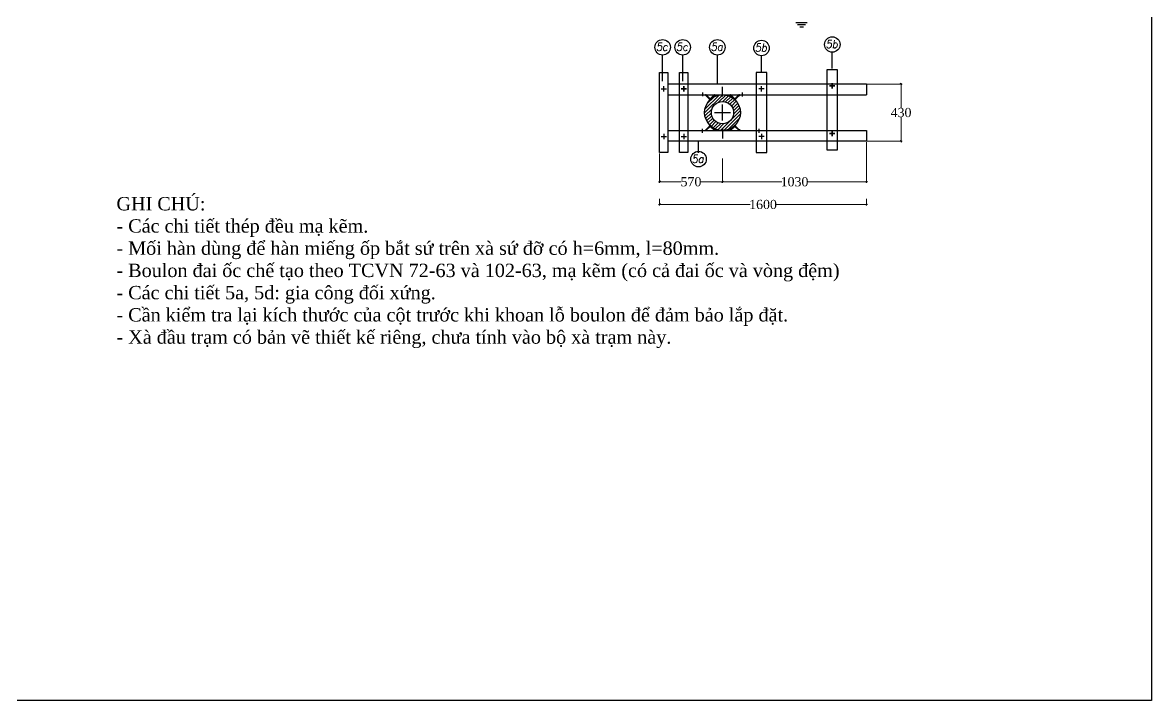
# Model space of a CAD drawing. Header units: inches. Extents: x -246336 to 136055, y -106871 to 69513.
# Drawn here: x -127173 to -116599, y -69483 to -63127 of the extents above; entities that cross this region are included whole.
import ezdxf

# ---------------------------------------------------------------- set-up
doc = ezdxf.new("R2010")
doc.units = ezdxf.units.IN
doc.header["$MEASUREMENT"] = 0
doc.layers.add('D-XA', color=7, linetype='Continuous')
doc.layers.add('XA-TT1', color=7, linetype='Continuous')
doc.styles.add('COM2', font='complex.shx', dxfattribs={"width": 0.9, "oblique": 10, "height": 2})
doc.styles.get("Standard").update_dxf_attribs({"font": 'VNTIME_0.TTF', "height": 86})
doc.styles.add('VIET25', font='VNTIME_0.TTF', dxfattribs={"height": 2.5})
doc.dimstyles.get("Standard").update_dxf_attribs({"dimtxt": 0.18, "dimasz": 15, "dimexe": 10, "dimexo": 10, "dimgap": 0.09, "dimtad": 0, "dimtih": 1, "dimtoh": 1, "dimdec": 0, "dimzin": 0, "dimdsep": 32, "dimtxsty": 'Standard', "dimblk": 'OBLIQUE', "dimcen": 15, "dimdle": 10, "dimclrd": 3, "dimclre": 3, "dimclrt": 3, "dimadec": 0, "dimazin": 0, "dimtfac": 1, "dimtdec": 0, "dimtofl": 0, "dimtmove": 0, "dimatfit": 3, "dimldrblk": 'OPEN30', "dimfxl": 1, "dimtolj": 1, "dimtzin": 0, "dimlwd": 0, "dimlwe": 0, "dimarcsym": 0})

# ---------------------------------------------------------------- blocks, each defined once
blk = doc.blocks.new('_OBLIQUE')
at = {"color": 0, "linetype": 'ByBlock'}
blk.add_line((-0.5, -0.5), (0.5, 0.5), dxfattribs=at)
blk = doc.blocks.new('*D155')
at = {"color": 3, "lineweight": 0}
for p, q in [((-121206, -64780), (-121206, -64843)), ((-119268, -64780), (-119268, -64843)), ((-121216, -64833), (-120356, -64833)), ((-119258, -64833), (-120118, -64833))]:
    blk.add_line(p, q, dxfattribs=at)
at = {"layer": 'Defpoints', "color": 0}
for p in [(-121206, -64770), (-119268, -64770), (-121206, -64833)]:
    blk.add_point(p, dxfattribs=at)
at = {"color": 3, "lineweight": 0, "xscale": 15, "yscale": 15, "zscale": 15, "rotation": 180}
blk.add_blockref('_OBLIQUE', (-121206, -64833), dxfattribs=at)
at = {"color": 3, "lineweight": 0, "xscale": 15, "yscale": 15, "zscale": 15}
blk.add_blockref('_OBLIQUE', (-119268, -64833), dxfattribs=at)
at = {"color": 3, "insert": (-120237, -64833), "char_height": 86, "attachment_point": 5}
blk.add_mtext('\\A1;1600', dxfattribs=at)
blk = doc.blocks.new('_Open30')
at = {"color": 0, "linetype": 'ByBlock', "lineweight": -2}
for p, q in [((-1, 0.27), (0, 0)), ((0, 0), (-1, -0.27)), ((0, 0), (-1, 0))]:
    blk.add_line(p, q, dxfattribs=at)
blk = doc.blocks.new('*D156')
at = {"color": 3, "lineweight": 0}
for p, q in [((-119268, -64249), (-119268, -64630)), ((-120617, -64402), (-120617, -64630)), ((-120627, -64620), (-120061, -64620)), ((-119258, -64620), (-119823, -64620))]:
    blk.add_line(p, q, dxfattribs=at)
at = {"layer": 'Defpoints', "color": 0}
for p in [(-119268, -64239), (-120617, -64392), (-119268, -64620)]:
    blk.add_point(p, dxfattribs=at)
at = {"color": 3, "lineweight": 0, "xscale": 15, "yscale": 15, "zscale": 15, "rotation": 180}
blk.add_blockref('_OBLIQUE', (-120617, -64620), dxfattribs=at)
at = {"color": 3, "lineweight": 0, "xscale": 15, "yscale": 15, "zscale": 15}
blk.add_blockref('_OBLIQUE', (-119268, -64620), dxfattribs=at)
at = {"color": 3, "insert": (-119942, -64620), "char_height": 86, "attachment_point": 5}
blk.add_mtext('\\A1;1030', dxfattribs=at)
blk = doc.blocks.new('*D157')
at = {"color": 3, "lineweight": 0}
for p, q in [((-121206, -64356), (-121206, -64630)), ((-120617, -64402), (-120617, -64630)), ((-121216, -64620), (-121004, -64620)), ((-120607, -64620), (-120820, -64620))]:
    blk.add_line(p, q, dxfattribs=at)
at = {"layer": 'Defpoints', "color": 0}
for p in [(-121206, -64346), (-120617, -64392), (-120617, -64620)]:
    blk.add_point(p, dxfattribs=at)
at = {"color": 3, "lineweight": 0, "xscale": 15, "yscale": 15, "zscale": 15, "rotation": 180}
blk.add_blockref('_OBLIQUE', (-121206, -64620), dxfattribs=at)
at = {"color": 3, "lineweight": 0, "xscale": 15, "yscale": 15, "zscale": 15}
blk.add_blockref('_OBLIQUE', (-120617, -64620), dxfattribs=at)
at = {"color": 3, "insert": (-120912, -64620), "char_height": 86, "attachment_point": 5}
blk.add_mtext('\\A1;570', dxfattribs=at)
blk = doc.blocks.new('*D205')
at = {"color": 3, "lineweight": 0}
for p, q in [((-119274, -63704), (-118934, -63704)), ((-118944, -63694), (-118944, -63927)), ((-118944, -64249), (-118944, -64015)), ((-119274, -64239), (-118934, -64239))]:
    blk.add_line(p, q, dxfattribs=at)
at = {"layer": 'Defpoints', "color": 0}
for p in [(-119284, -63704), (-119284, -64239), (-118944, -64239)]:
    blk.add_point(p, dxfattribs=at)
at = {"color": 3, "lineweight": 0, "xscale": 15, "yscale": 15, "zscale": 15}
for p, rotation in [((-118944, -63704), 90), ((-118944, -64239), 270)]:
    blk.add_blockref('_OBLIQUE', p, dxfattribs=dict(at, rotation=rotation))
at = {"color": 3, "insert": (-118944, -63971), "char_height": 86, "attachment_point": 5}
blk.add_mtext('\\A1;430', dxfattribs=at)
blk = doc.blocks.new('*X154')
at = {"color": 0}
for p, q in [((46.67, 78.31), (46.77, 78.41)), ((46.72, 78.19), (46.95, 78.41)), ((46.8, 78.09), (47.12, 78.41)), ((46.91, 78.02), (47.08, 78.19)), ((47.04, 77.98), (47.16, 78.1)), ((47.24, 78), (47.25, 78.01)), ((52.43, 78.41), (52.43, 78.41)), ((52.52, 77.98), (52.96, 78.41)), ((52.55, 78.36), (52.6, 78.41)), ((52.64, 78.28), (52.78, 78.41)), ((52.71, 77.99), (53.02, 78.3))]:
    blk.add_line(p, q, dxfattribs=at)

msp = doc.modelspace()

# ---------------------------------------------------------------- hatches: boundary and pattern name
at = {"layer": 'XA-TT1', "linetype": 'Continuous'}
h = msp.add_hatch(dxfattribs=at)
h.set_pattern_fill('ANSI31', scale=177.76, angle=720, style=0)
h.set_pattern_definition([(45, (-137682.52, -69779.168), (-15.711913, 15.711913), [])])
h.paths.add_polyline_path([(-120501.593, -64093.072), (-120500.44, -64091.919), (-120500.414, -64091.945, 0.203622465), (-120449.19, -63971.38, 0.203622465), (-120500.414, -63850.814), (-120500.44, -63850.841), (-120501.593, -63849.688, 0.397994045), (-120731.787, -63849.688), (-120732.94, -63850.841), (-120732.967, -63850.814, 0.203622465), (-120784.19, -63971.38, 0.203622465), (-120732.967, -64091.945), (-120732.94, -64091.919), (-120731.787, -64093.072, 0.397994045)])
h.paths.add_polyline_path([(-120721.105, -63971.38, -1), (-120512.276, -63971.38, -1)], flags=16)

# ---------------------------------------------------------------- linework, layer by layer
msp.add_lwpolyline([(-138634.553, -53831.699), (-116598.638, -53831.699), (-116598.638, -69482.887), (-138634.553, -69482.887)], close=True)
at = {"color": 7}
for points in [[(-119267.766, -63703.88), (-119267.766, -63803.88)], [(-119267.766, -64138.88), (-119267.766, -64238.88)]]:
    msp.add_lwpolyline(points, dxfattribs=at)
at = {"layer": 'XA-TT1'}
for p, q in [((-119928.858, -63127.045), (-119823.955, -63127.045)), ((-119912.911, -63145.18), (-119838.803, -63145.18)), ((-119891.465, -63166.063), (-119858.599, -63166.063))]:
    msp.add_line(p, q, dxfattribs=at)
at = {"layer": 'XA-TT1', "color": 7}
for p, q in [((-121177.642, -63675.342), (-121177.642, -63432.123)), ((-120989.411, -63675.342), (-120989.411, -63432.123)), ((-120665.038, -63709.106), (-120665.038, -63432.123)), ((-120251.313, -63596.38), (-120251.313, -63439.262)), ((-119588.006, -63557.992), (-119588.006, -63405.698)), ((-120841.232, -64347.138), (-120841.232, -64238.88))]:
    msp.add_line(p, q, dxfattribs=at)
at = {"layer": 'XA-TT1', "color": 7, "linetype": 'Continuous'}
for p, q in [((-121190.157, -63747.63), (-121140.157, -63747.63)), ((-121165.157, -63772.63), (-121165.157, -63722.63)), ((-121002.657, -63747.63), (-120952.657, -63747.63)), ((-120952.657, -63747.63), (-121002.657, -63747.63)), ((-120977.657, -63772.63), (-120977.657, -63722.63)), ((-120977.657, -63722.63), (-120977.657, -63772.63)), ((-120616.69, -63821.38), (-120616.69, -63728.88)), ((-120226.313, -63747.63), (-120276.313, -63747.63)), ((-120251.313, -63772.63), (-120251.313, -63722.63)), ((-119615.293, -63721.205), (-119565.293, -63721.205)), ((-119565.293, -63721.205), (-119615.293, -63721.205)), ((-119590.293, -63696.205), (-119590.293, -63746.205)), ((-119590.293, -63746.205), (-119590.293, -63696.205)), ((-120429.19, -63820.29), (-120429.19, -63781.57)), ((-120691.69, -63971.38), (-120541.69, -63971.38)), ((-120616.69, -64046.38), (-120616.69, -63896.38)), ((-121165.157, -64170.13), (-121165.157, -64220.13)), ((-120977.657, -64170.13), (-120977.657, -64220.13)), ((-120616.69, -64121.38), (-120616.69, -64213.88)), ((-120276.094, -64122.47), (-120276.094, -64161.19)), ((-120251.313, -64170.13), (-120251.313, -64220.13)), ((-119615.293, -64168.705), (-119565.293, -64168.705)), ((-119565.293, -64168.705), (-119615.293, -64168.705)), ((-119590.293, -64193.705), (-119590.293, -64143.705)), ((-119590.293, -64143.705), (-119590.293, -64193.705)), ((-121190.157, -64195.13), (-121140.157, -64195.13)), ((-121002.657, -64195.13), (-120952.657, -64195.13)), ((-120226.313, -64195.13), (-120276.313, -64195.13))]:
    msp.add_line(p, q, dxfattribs=at)
at = {"layer": 'XA-TT1', "color": 7}
for points in [[(-121127.657, -64346.38), (-121206.407, -64346.38), (-121206.407, -63596.38), (-121127.657, -63596.38)], [(-120940.157, -64346.38), (-121018.907, -64346.38), (-121018.907, -63596.38), (-120940.157, -63596.38)], [(-120301.313, -64346.38), (-120201.313, -64346.38), (-120201.313, -63596.38), (-120301.313, -63596.38)], [(-119640.293, -64319.955), (-119540.293, -64319.955), (-119540.293, -63569.955), (-119640.293, -63569.955)]]:
    msp.add_lwpolyline(points, close=True, dxfattribs=at)
for points in [[(-119267.766, -63703.88), (-121127.657, -63703.88)], [(-121127.657, -63803.88), (-119267.766, -63803.88)], [(-120804.19, -63781.282), (-120804.19, -63818.458)], [(-121127.657, -64138.88), (-120068.907, -64138.88)], [(-120804.19, -64161.478), (-120804.19, -64124.302)], [(-120068.907, -64138.88), (-119267.766, -64138.88)], [(-120068.907, -64238.88), (-121127.657, -64238.88)], [(-119267.766, -64238.88), (-120068.907, -64238.88)]]:
    msp.add_lwpolyline(points, dxfattribs=at)
for points in [[(-120777.134, -63806.647), (-120732.94, -63850.841), (-120688.746, -63806.647), (-120690.088, -63805.304, 0.414213562), (-120696.242, -63805.304), (-120732.94, -63842.002), (-120769.638, -63805.304, 0.414213562), (-120775.792, -63805.304)], [(-120544.634, -63806.647), (-120500.44, -63850.841), (-120456.246, -63806.647), (-120457.588, -63805.304, 0.414213562), (-120463.742, -63805.304), (-120500.44, -63842.002), (-120537.138, -63805.304, 0.414213562), (-120543.292, -63805.304)], [(-120777.134, -64136.113), (-120732.94, -64091.919), (-120688.746, -64136.113), (-120690.088, -64137.455, -0.414213562), (-120696.242, -64137.455), (-120732.94, -64100.758), (-120769.638, -64137.455, -0.414213562), (-120775.792, -64137.455)], [(-120544.634, -64136.113), (-120500.44, -64091.919), (-120456.246, -64136.113), (-120457.588, -64137.455, -0.414213562), (-120463.742, -64137.455), (-120500.44, -64100.758), (-120537.138, -64137.455, -0.414213562), (-120543.292, -64137.455)]]:
    msp.add_lwpolyline(points, format="xyb", close=True, dxfattribs=at)
for centre, radius in [((-121177.642, -63359.072), 72.639), ((-120989.411, -63359.072), 72.639), ((-120665.038, -63359.072), 72.639), ((-120251.313, -63366.211), 72.639), ((-119588.006, -63332.647), 72.639), ((-120616.69, -63971.38), 167.5), ((-120616.69, -63971.38), 104.415), ((-120841.232, -64407.602), 72.639)]:
    msp.add_circle(centre, radius, dxfattribs=at)
for centre, start, end in [((-120689.962, -63804.03), 248.2377839, 0), ((-120543.419, -63804.03), 180, 291.7622161), ((-120457.462, -63804.03), 248.2377839, 0), ((-120689.962, -64138.73), 0, 111.7622161), ((-120543.419, -64138.73), 68.2377839, 180), ((-120457.462, -64138.73), 0, 111.7622161)]:
    msp.add_arc(centre, 6.869, start, end, dxfattribs=at)

# ---------------------------------------------------------------- block references
at = {"layer": 'XA-TT1', "color": 7, "xscale": 15.625, "yscale": 15.625, "zscale": 15.625}
for p in [(-121511.808, -65029.24), (-121279.308, -65029.24)]:
    msp.add_blockref('*X154', p, dxfattribs=at)
at = {"layer": 'XA-TT1', "color": 7, "xscale": -15.625, "yscale": 15.625, "zscale": 15.625, "rotation": 180}
for p in [(-121511.808, -62913.52), (-121279.308, -62913.52)]:
    msp.add_blockref('*X154', p, dxfattribs=at)

# ---------------------------------------------------------------- texts
at = {"layer": 'D-XA', "color": 7, "insert": (-126293.885, -64763.046), "char_height": 125, "width": 7470.295, "attachment_point": 1, "style": 'VIET25'}
msp.add_mtext('GHI C{\\f.VnTimeH|b0|i0|c0|p34;Hó}:\\P- C¸c chi tiÕt thÐp ®Òu m¹ kÏm.\\P- Mèi hµn dïng ®Ó hµn miÕng èp b¾t sø trªn xµ sø ®ì cã h=6mm, l=80mm.\\P- Boulon ®ai èc chÕ t¹o theo TCVN 72-63 vµ 102-63, m¹ kÏm (cã c¶ ®ai èc vµ vßng ®Öm)\\P- C¸c chi tiÕt 5a, 5d: gia c«ng ®èi xøng.\\P- CÇn kiÓm tra l¹i kÝch th\xadíc cña cét tr\xadíc khi khoan lç boulon ®Ó ®¶m b¶o l¾p ®Æt.\\P- Xµ ®Çu tr¹m cã b¶n vÏ thiÕt kÕ riªng, ch\xada tÝnh vµo bé xµ tr¹m nµy.', dxfattribs=at)
at = {"layer": 'XA-TT1', "color": 7, "style": 'COM2', "oblique": 10, "width": 0.9}
for s, p in [('5c', (-121239.489, -63392.356)), ('5c', (-121051.257, -63392.356)), ('5a', (-120726.885, -63392.356)), ('5b', (-120313.16, -63399.496)), ('5b', (-119649.853, -63365.932)), ('5a', (-120905.818, -64443.622))]:
    msp.add_text(s, height=75, dxfattribs=at).set_placement(p)

# ---------------------------------------------------------------- dimensions: what is measured, and where the dimension line sits
dim = msp.add_linear_dim(base=(-118943.911, -64238.88), p1=(-119284.216, -63703.88), p2=(-119284.216, -64238.88), angle=90, text='430', dimstyle='Standard')
dim.commit()
dim.dimension.update_dxf_attribs({"geometry": '*D205', "text_midpoint": (-118943.911, -63971.38)})
for base, p1, p2, text, picture, middle in [((-119267.766, -64619.788), (-120616.69, -64392.069), (-119267.766, -64238.88), '1030', '*D156', (-119942.228, -64619.788)), ((-120616.69, -64619.788), (-121206.407, -64346.38), (-120616.69, -64392.069), '570', '*D157', (-120911.549, -64619.788)), ((-121206.407, -64833.388), (-119267.766, -64769.788), (-121206.407, -64769.788), '1600', '*D155', (-120237.087, -64833.388))]:
    dim = msp.add_linear_dim(base=base, p1=p1, p2=p2, text=text, dimstyle='Standard')
    dim.commit()
    dim.dimension.update_dxf_attribs({"geometry": picture, "text_midpoint": middle})

doc.saveas('drawing.dxf')
